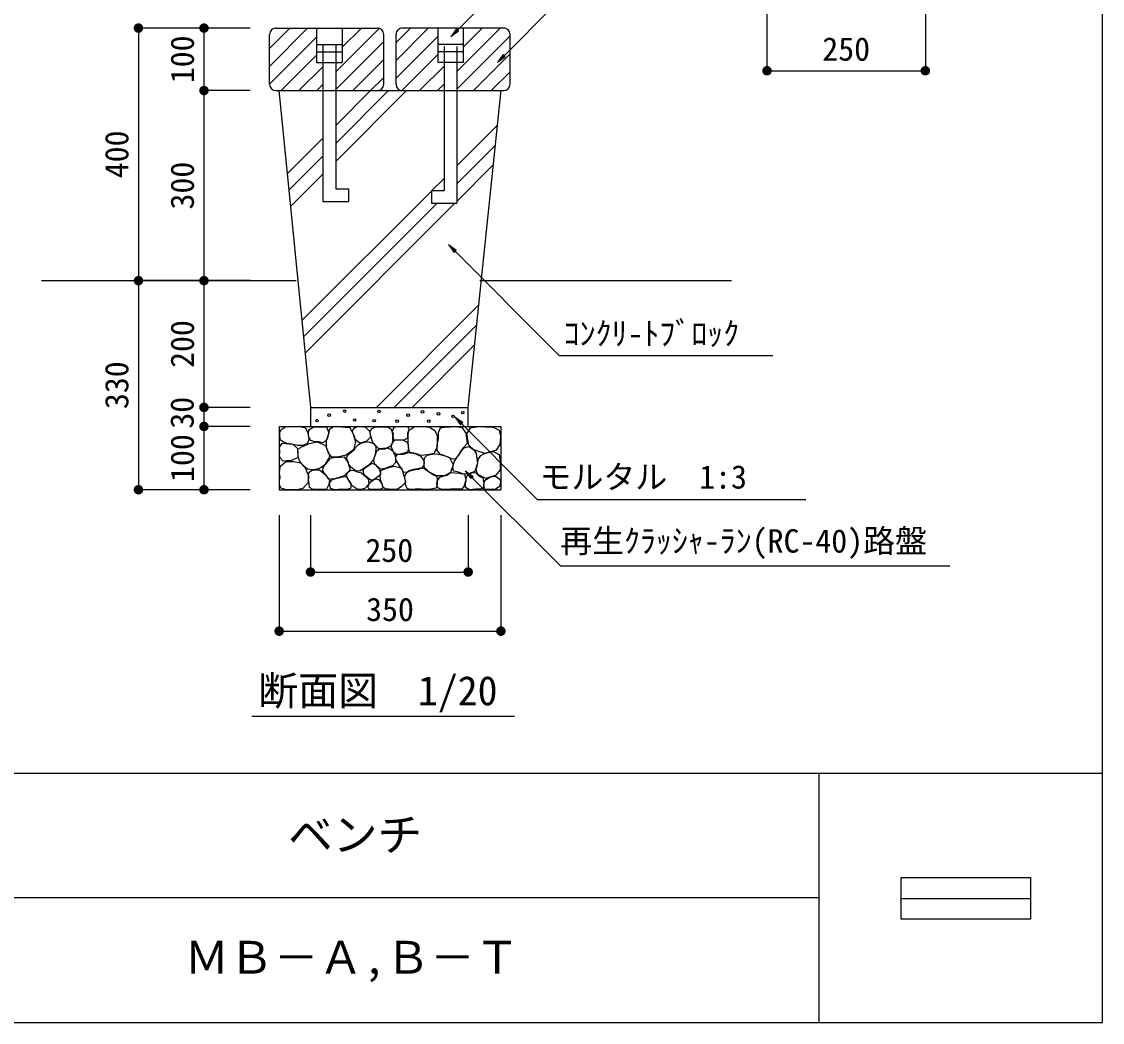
# Model space of a CAD drawing. Units: millimetres at full size, sheet at 1:20. Extents: x 173 to 5649, y 2106 to 5839.
# Drawn here: x 3943 to 5649, y 2106 to 3685 of the extents above; entities that cross this region are included whole.
import ezdxf
from ezdxf.enums import TextEntityAlignment as Align

# ---------------------------------------------------------------- set-up
doc = ezdxf.new("R2010")
doc.units = ezdxf.units.MM
doc.header["$LTSCALE"] = 20
for name, color, linetype, lineweight in [('0_2', 7, 'Continuous', 25), ('_0-0_', 7, 'Continuous', 25), ('ハッチ', 4, 'Continuous', 25), ('寸法', 3, 'Continuous', 25), ('本体', 7, 'Continuous', 25)]:
    doc.layers.add(name, color=color, linetype=linetype, lineweight=lineweight)
doc.styles.add('ＭＳ ゴシック', font='')
doc.styles.get('ＭＳ ゴシック').set_extended_font_data('MS Gothic')

# ---------------------------------------------------------------- blocks, each defined once
blk = doc.blocks.new('filled_dot')
at = {"color": 0, "linetype": 'Continuous', "lineweight": -2, "const_width": 1.25}
blk.add_lwpolyline([(-0.625, 0, 1), (0.625, 0, 1)], format="xyb", close=True, dxfattribs=at)

msp = doc.modelspace()

# ---------------------------------------------------------------- hatches: boundary and pattern name
at = {"layer": '0_2'}
for points in [[(4620.33, 3661.27), (4629.25, 3673.56), (4632.61, 3670.2)], [(4693.95, 3620.88), (4702.88, 3633.17), (4706.24, 3629.81)], [(4616.71, 3333.16), (4629, 3324.23), (4625.64, 3320.87)], [(4626.98, 3061.19), (4639.26, 3052.27), (4635.9, 3048.91)]]:
    msp.add_hatch(color=256, dxfattribs=at).paths.add_polyline_path(points)
at = {"layer": '寸法'}
msp.add_hatch(color=256, dxfattribs=at).paths.add_polyline_path([(4643.24, 2976.25), (4655.52, 2967.33), (4652.16, 2963.97)])

# ---------------------------------------------------------------- linework, layer by layer
at = {"layer": '0_2'}
for p, q in [((5201.32, 2302.34), (3257.43, 2302.34)), ((5331.26, 2301.52), (5535.46, 2301.52))]:
    msp.add_line(p, q, dxfattribs=at)
for points in [[(4620.33, 3661.27), (4787.73, 3828.67), (5021.66, 3828.67)], [(4693.95, 3620.88), (4792.09, 3719.01), (5017.33, 3719.01)], [(4616.71, 3333.16), (4791.48, 3158.39), (5128.55, 3158.39)], [(4626.98, 3061.19), (4757, 2931.17), (5180.91, 2931.17)]]:
    msp.add_lwpolyline(points, dxfattribs=at)
at = {"layer": '0_2', "lineweight": 13}
for points in [[(4620.33, 3661.27), (4629.25, 3673.56), (4632.61, 3670.2)], [(4693.95, 3620.88), (4702.88, 3633.17), (4706.24, 3629.81)], [(4616.71, 3333.16), (4629, 3324.23), (4625.64, 3320.87)], [(4626.98, 3061.19), (4639.26, 3052.27), (4635.9, 3048.91)]]:
    msp.add_lwpolyline(points, close=True, dxfattribs=at)
at = {"layer": '0_2'}
msp.add_lwpolyline([(5331.26, 2334.29), (5535.46, 2334.29), (5535.46, 2268.76), (5331.26, 2268.76)], close=True, dxfattribs=at)
at = {"layer": '_0-0_', "color": 6}
msp.add_line((172.75, 2498.92), (5649.01, 2498.92), dxfattribs=at)
at = {"layer": '_0-0_'}
msp.add_line((5201.32, 2498.92), (5201.32, 2105.77), dxfattribs=at)
at = {"layer": '_0-0_', "color": 6}
msp.add_lwpolyline([(5649.01, 5729.4), (172.75, 5729.4), (172.75, 2105.77), (5649.01, 2105.77)], close=True, dxfattribs=at)
at = {"layer": 'ハッチ'}
for p, q in [((4334.09, 3614.56), (4394.45, 3674.93)), ((4334.73, 3643.49), (4365.18, 3673.94)), ((4438.72, 3606.06), (4507.23, 3674.56)), ((4448.46, 3644.08), (4479.31, 3674.93)), ((4534.06, 3624.03), (4584.96, 3674.93)), ((4534.06, 3652.31), (4555.68, 3673.94)), ((4629.78, 3606.62), (4697.73, 3674.56)), ((4639.85, 3644.97), (4669.81, 3674.93)), ((4334.77, 3586.96), (4408.12, 3660.32)), ((4437.3, 3576.36), (4514.51, 3653.56)), ((4534.06, 3595.75), (4599.85, 3661.54)), ((4629.78, 3578.33), (4714.06, 3662.61)), ((4656.09, 3576.36), (4714.06, 3634.33)), ((4352.45, 3576.36), (4408.24, 3632.15)), ((4465.59, 3576.36), (4514.51, 3625.28)), ((4542.95, 3576.36), (4599.85, 3633.26)), ((4380.73, 3576.36), (4418.44, 3614.06)), ((4571.24, 3576.36), (4609.78, 3614.9)), ((4684.37, 3576.36), (4714.06, 3606.04)), ((4409.02, 3576.36), (4418.12, 3585.46)), ((4493.87, 3576.36), (4514.51, 3596.99)), ((4599.52, 3576.36), (4609.78, 3586.62)), ((4438.71, 3521.2), (4493.87, 3576.36)), ((4438.71, 3492.91), (4522.16, 3576.36)), ((4438.71, 3464.63), (4550.44, 3576.36)), ((4629.78, 3457.71), (4693.55, 3521.48)), ((4362.37, 3444.86), (4418.71, 3501.2)), ((4629.78, 3429.42), (4690.27, 3489.92)), ((4364.93, 3419.13), (4418.71, 3472.91)), ((4629.78, 3401.14), (4687, 3458.36)), ((4367.49, 3393.4), (4418.71, 3444.63)), ((4590.49, 3418.41), (4609.78, 3437.71)), ((4385.37, 3213.3), (4589.78, 3417.71)), ((4387.93, 3187.57), (4598.77, 3398.41)), ((4390.48, 3161.84), (4627.05, 3398.41)), ((4502.99, 3076.36), (4664.07, 3237.43)), ((4531.27, 3076.36), (4660.79, 3205.87)), ((4559.56, 3076.36), (4657.51, 3174.31))]:
    msp.add_line(p, q, dxfattribs=at)
for points in [[(4391.5, 3018.03), (4386.94, 3016.29), (4378.89, 3016.07), (4369.76, 3018.46), (4361.93, 3019.55), (4356.71, 3021.28), (4351.71, 3024.54), (4350.4, 3030.41), (4350.62, 3036.93), (4352.79, 3041.71), (4359.32, 3045.41), (4367.36, 3046.06), (4374.32, 3046.27), (4384.98, 3045.41), (4391.29, 3044.1), (4394.98, 3036.28), (4396.29, 3025.41), (4394.11, 3019.98)], [(4411.52, 3022.05), (4404.44, 3022.31), (4399.37, 3024.08), (4396.34, 3029.13), (4395.83, 3034.45), (4396.34, 3040.77), (4403.17, 3045.07), (4409.5, 3045.83), (4416.33, 3045.83), (4424.43, 3045.83), (4427.97, 3035.96), (4424.43, 3025.09), (4418.86, 3020.54)], [(4427.47, 3004.1), (4424.18, 3013.2), (4424.43, 3023.57), (4426.71, 3030.65), (4428.48, 3037.73), (4429.75, 3042.29), (4434.56, 3045.57), (4439.87, 3046.59), (4447.21, 3045.83), (4454.3, 3045.32), (4460.63, 3045.32), (4465.69, 3035.46), (4469.99, 3021.8), (4466.95, 3009.41), (4455.31, 3001.06), (4441.39, 2998.03), (4432.78, 2997.77)], [(4468.22, 3030.55), (4465.59, 3036.05), (4465.11, 3039.87), (4468.93, 3043.93), (4474.44, 3046.8), (4479.7, 3046.08), (4485.92, 3045.37), (4492.13, 3038.67), (4493.81, 3029.35), (4486.63, 3022.66), (4476.83, 3020.03), (4469.89, 3025.05)], [(4494.07, 3030.79), (4493.35, 3036.05), (4493.83, 3040.11), (4496.22, 3043.22), (4501.72, 3045.61), (4509.38, 3045.85), (4516.31, 3045.61), (4521.58, 3045.13), (4526.12, 3041.78), (4528.51, 3033.66), (4528.51, 3028.4), (4528.27, 3020.75), (4525.4, 3015.25), (4518.71, 3011.91), (4506.99, 3011.19), (4497.18, 3020.75)], [(4529.11, 3031.31), (4530.12, 3025.27), (4533.95, 3025.27), (4541.61, 3025.27), (4547.86, 3025.67), (4552.5, 3028.69), (4552.5, 3035.54), (4554.51, 3041.79), (4552.5, 3045.62), (4545.64, 3046.42), (4537.38, 3045.82), (4530.72, 3044.41), (4527.7, 3038.97), (4529.31, 3034.33)], [(4564.55, 3003.66), (4556.52, 3005.27), (4554.11, 3008.94), (4553.5, 3015.34), (4553.08, 3022.24), (4552.96, 3028.66), (4553.31, 3033.47), (4554.45, 3040.01), (4563.54, 3046.21), (4575.79, 3046.08), (4586.69, 3045.05), (4595.06, 3039.66), (4598.73, 3031.29), (4598.81, 3013.54), (4593.57, 3003.55), (4583.93, 3001.48), (4572.92, 3000.57)], [(4613.33, 3045.16), (4603.6, 3043.41), (4600.74, 3035.93), (4600.45, 3026.99), (4598.43, 3017.19), (4598.43, 3008.55), (4603.62, 3002.21), (4613.13, 2999.33), (4621.21, 2995.58), (4628.41, 2995.29), (4633.89, 3002.21), (4637.06, 3008.84), (4646.58, 3020.06), (4644.88, 3035.43), (4638.92, 3044.27), (4627.55, 3045.44), (4620.34, 3045.16)], [(4664.43, 3046.36), (4674.89, 3045.87), (4686.49, 3045.59), (4696.96, 3040.5), (4698.65, 3030.6), (4697.81, 3017.6), (4692.15, 3008.83), (4674.33, 3003.46), (4656.89, 3009.29), (4649.14, 3016.77), (4645.76, 3034.84), (4651.42, 3043.89)], [(4361.02, 2992.03), (4355.7, 2991.4), (4351.64, 2995.47), (4350.08, 2999.84), (4350.39, 3006.72), (4350.08, 3013.59), (4354.45, 3019.84), (4371.03, 3018.28), (4378.54, 3011.4), (4378.85, 2997.03), (4367.9, 2992.03)], [(4409.42, 2978.66), (4401.38, 2977.77), (4394.24, 2978.66), (4390.37, 2982.23), (4385.31, 2987.29), (4381.44, 2992.05), (4379.35, 2998.59), (4379.35, 3005.14), (4379.05, 3010.2), (4386.2, 3014.66), (4397.51, 3019.42), (4409.42, 3021.8), (4422.41, 3016.24), (4429.24, 2999.29), (4421.63, 2985.8), (4415.08, 2980.74)], [(4464.17, 2981.08), (4459.39, 2986.1), (4458.19, 2991.12), (4455.8, 2996.37), (4457.96, 3001.39), (4463.46, 3006.17), (4468, 3009.52), (4469.91, 3012.86), (4474.22, 3017.41), (4477.57, 3019.56), (4484.5, 3021.71), (4491.2, 3022.19), (4498.61, 3019.32), (4502.2, 3014.06), (4501.49, 3002.35), (4497.66, 2992.79), (4490.24, 2984.66), (4476.85, 2975.58), (4469.91, 2976.3)], [(4552.1, 3005.86), (4546.66, 3003.84), (4540.41, 3002.64), (4534.96, 3002.03), (4530.53, 3005.25), (4528.31, 3009.28), (4526.09, 3014.52), (4528.51, 3020.36), (4532.34, 3024.6), (4544.04, 3025.4), (4552.3, 3021.17), (4553.92, 3012.51)], [(4523.04, 2982.49), (4516.99, 2979.67), (4511.75, 2978.66), (4508.32, 2979.47), (4504.09, 2983.3), (4500.66, 2986.92), (4498.84, 2991.56), (4499.25, 2996.19), (4500.86, 3001.03), (4503.48, 3007.67), (4507.92, 3010.9), (4516.18, 3011.1), (4521.43, 3012.51), (4528.48, 3008.48), (4533.12, 2999.41), (4533.32, 2989.34), (4528.68, 2983.9)], [(4576.7, 2993.97), (4578.31, 2989.74), (4577.91, 2985.31), (4574.48, 2981.08), (4568.43, 2979.47), (4561.38, 2978.46), (4555.53, 2976.85), (4551.3, 2973.83), (4545.85, 2974.03), (4543.03, 2979.06), (4539.2, 2985.31), (4534.56, 2991.76), (4532.95, 2998.4), (4536.38, 3002.23), (4545.85, 3002.43), (4553.92, 3005.05), (4563.59, 3003.44), (4572.06, 2999.81)], [(4582.51, 2978.01), (4579.01, 2980.26), (4578.51, 2986.77), (4578.26, 2991.52), (4579.26, 2997.52), (4583.27, 3001.02), (4591.27, 3002.27), (4594.78, 3003.27), (4606.29, 3002.02), (4618.55, 2997.02), (4624.05, 2985.77), (4620.05, 2973.76), (4610.54, 2968.51), (4598.28, 2968.51), (4587.52, 2973.76)], [(4636.87, 2972.52), (4630.34, 2974.48), (4624.46, 2975.79), (4623.59, 2982.53), (4625.55, 2990.36), (4629.9, 2997.1), (4633.82, 3001.67), (4637.09, 3007.76), (4641.65, 3012.75), (4649.68, 3014.76), (4656.89, 3009.29), (4660.59, 3003.41), (4662.77, 2988.4), (4658.2, 2975.35), (4646.66, 2971), (4639.48, 2971.65)], [(4660.51, 2977.48), (4662.73, 2986.36), (4663.84, 2993.86), (4667.73, 3000.25), (4672.73, 3003.02), (4679.4, 3004.97), (4687.18, 3006.91), (4696.62, 3001.91), (4698.29, 2991.36), (4698.29, 2978.03), (4691.35, 2969.42), (4675.79, 2963.87), (4663.01, 2970.26)], [(4358.91, 2946.72), (4352.47, 2948.78), (4349.9, 2953.41), (4350.16, 2959.84), (4350.93, 2966.02), (4350.16, 2971.93), (4350.67, 2978.11), (4351.7, 2983.77), (4360.2, 2990.71), (4372.04, 2990.97), (4383.37, 2988.65), (4390.58, 2981.19), (4395.73, 2968.59), (4395.47, 2958.04), (4386.97, 2948.52), (4380.28, 2946.72), (4370.24, 2946.46)], [(4423.67, 2969.19), (4421.14, 2972.23), (4418.61, 2976.02), (4418.86, 2981.33), (4421.9, 2985.89), (4426.96, 2991.7), (4430.51, 2996.26), (4435.57, 2997.27), (4445.95, 2997.77), (4452.27, 2998.53), (4458.09, 2989.68), (4461.39, 2978.05), (4452.27, 2968.43), (4435.57, 2963.12), (4427.47, 2963.63)], [(4490.27, 2964.5), (4487, 2967.17), (4483.44, 2970.58), (4481.96, 2975.76), (4483.89, 2979.77), (4487.45, 2982.58), (4492.05, 2985.84), (4495.9, 2988.07), (4501.24, 2985.99), (4504.51, 2982.14), (4507.92, 2978.13), (4509.4, 2970.13), (4503.91, 2965.54), (4497.68, 2961.68), (4494.12, 2961.68)], [(4396.88, 2955.94), (4395.72, 2962.7), (4395.72, 2969.23), (4396.65, 2973.89), (4402.02, 2977.62), (4413.22, 2977.85), (4422.78, 2969.93), (4429.09, 2961.3), (4428.15, 2954.54), (4424.19, 2947.31), (4416.02, 2946.61), (4403.18, 2946.84), (4397.35, 2949.87)], [(4461.54, 2958.61), (4457.96, 2963.63), (4455.8, 2968.41), (4457.24, 2973.43), (4461.54, 2976.54), (4467.04, 2977.25), (4472.55, 2974.86), (4479.24, 2972.95), (4489.77, 2964.35), (4491.2, 2955.03), (4484.74, 2948.1), (4478.52, 2946.9), (4472.55, 2947.14), (4464.89, 2952.64)], [(4522.63, 2947.23), (4516.59, 2948.04), (4513.36, 2950.66), (4512.35, 2955.69), (4509.93, 2960.33), (4509.13, 2967.58), (4509.93, 2972.42), (4509.93, 2976.85), (4519.01, 2980.27), (4530.3, 2983.5), (4542.39, 2980.88), (4546.43, 2968.59), (4548.85, 2957.71), (4542.6, 2951.26), (4535.54, 2946.83)], [(4556.18, 2946.58), (4551.33, 2948.15), (4549.1, 2954.44), (4548.97, 2960.07), (4547.79, 2966.23), (4549.1, 2970.55), (4552.25, 2973.96), (4555.79, 2976.19), (4561.69, 2977.89), (4569.94, 2979.07), (4573.61, 2980.25), (4577.55, 2980.77), (4585.15, 2975.01), (4593.28, 2969.9), (4598.65, 2967.8), (4598.78, 2962.17), (4598.78, 2955.75), (4597.21, 2948.67), (4588.43, 2947.1), (4580.96, 2946.71), (4567.45, 2947.63), (4560.77, 2946.58)], [(4606.36, 2946.86), (4599.94, 2949.46), (4598.54, 2954.87), (4599.14, 2960.08), (4602.95, 2966.1), (4609.37, 2968.1), (4614.58, 2969.51), (4620.2, 2973.51), (4633.83, 2972.71), (4642.06, 2970.71), (4644.06, 2961.49), (4641.05, 2951.67), (4638.05, 2947.26), (4623.81, 2947.86), (4615.59, 2946.66)], [(4644.74, 2960.51), (4644.95, 2965.26), (4647.43, 2970.02), (4653.64, 2973.33), (4659.85, 2973.12), (4664.61, 2968.37), (4671.02, 2965.26), (4672.68, 2956.16), (4672.27, 2949.75), (4667.51, 2947.06), (4659.43, 2947.06), (4649.91, 2946.44), (4643.91, 2949.95), (4643.91, 2957.4)], [(4429.47, 2953.83), (4429.23, 2956.93), (4432.34, 2961.24), (4436.88, 2963.39), (4443.1, 2965.3), (4449.56, 2966.73), (4455.54, 2967.21), (4459.37, 2960.52), (4463.19, 2954.07), (4462, 2948.09), (4456.5, 2946.9), (4447.17, 2947.37), (4437.6, 2946.42), (4430.66, 2948.33)], [(4496.2, 2946.71), (4492.64, 2946.71), (4490.12, 2949.23), (4489.97, 2952.2), (4492.05, 2956.05), (4494.87, 2959.61), (4498.28, 2961.83), (4501.99, 2963.76), (4507.62, 2962.13), (4511.63, 2955.9), (4513.56, 2949.38), (4510.74, 2947.45), (4503.17, 2946.71)], [(4676.41, 2962.57), (4680.34, 2965.06), (4685.72, 2967.13), (4690.89, 2967.95), (4697.93, 2963.19), (4698.97, 2958.44), (4697.52, 2951.4), (4690.69, 2946.64), (4683.24, 2946.64), (4674.34, 2946.64), (4672.68, 2953.47), (4673.3, 2958.85)]]:
    msp.add_lwpolyline(points, close=True, dxfattribs=at)
for centre in [(4452.95, 3070.53), (4507.07, 3069.91), (4575.69, 3069.28), (4409.34, 3055.55), (4428.5, 3064.16), (4468.74, 3056.5), (4499.48, 3055.32), (4535.81, 3054.58), (4553.06, 3064.16), (4585.63, 3054.58), (4600.96, 3066.08), (4623.96, 3062.25), (4639.29, 3068)]:
    msp.add_circle(centre, 2, dxfattribs=at)
at = {"layer": '寸法'}
for p, q in [((5119.58, 3790.65), (5119.58, 3607.62)), ((5369.58, 3790.65), (5369.58, 3607.62)), ((4127.38, 3674.93), (4127.38, 3276.36)), ((4303.55, 3674.93), (4127.38, 3674.93)), ((4230.84, 3674.93), (4230.84, 3576.36)), ((4303.55, 3674.93), (4230.84, 3674.93)), ((5119.58, 3607.62), (5369.58, 3607.62)), ((4303.55, 3576.36), (4230.84, 3576.36)), ((4230.84, 3576.36), (4230.84, 3276.36)), ((4303.55, 3576.36), (4230.84, 3576.36)), ((4127.38, 3276.36), (4127.38, 2946.36)), ((4303.55, 3276.36), (4127.38, 3276.36)), ((4303.55, 3276.36), (4127.38, 3276.36)), ((4303.55, 3276.36), (4230.84, 3276.36)), ((4230.84, 3276.36), (4230.84, 3076.36)), ((4303.55, 3276.36), (4230.84, 3276.36)), ((4303.55, 3076.36), (4230.84, 3076.36)), ((4230.84, 3076.36), (4230.84, 3046.36)), ((4303.55, 3076.36), (4230.84, 3076.36)), ((4303.55, 3046.36), (4230.84, 3046.36)), ((4230.84, 3046.36), (4230.84, 2946.36)), ((4303.55, 3046.36), (4230.84, 3046.36)), ((4303.55, 2946.36), (4127.38, 2946.36)), ((4303.55, 2946.36), (4230.84, 2946.36)), ((4349.51, 2906.36), (4349.51, 2723.2)), ((4398.97, 2906.46), (4398.97, 2816.5)), ((4647.84, 2906.43), (4647.84, 2816.5)), ((4699.51, 2906.36), (4699.51, 2723.2)), ((4398.97, 2816.5), (4647.84, 2816.5)), ((4349.51, 2723.2), (4699.51, 2723.2)), ((4306.5, 2588.86), (4720.99, 2588.86))]:
    msp.add_line(p, q, dxfattribs=at)
at = {"layer": '寸法', "color": 1}
msp.add_line((4230.84, 3076.36), (4230.84, 3046.36), dxfattribs=at)
at = {"layer": '寸法'}
msp.add_lwpolyline([(4643.24, 2976.25), (4793.38, 2826.11), (5408.13, 2826.11)], dxfattribs=at)
at = {"layer": '寸法', "lineweight": 13}
msp.add_lwpolyline([(4643.24, 2976.25), (4655.52, 2967.33), (4652.16, 2963.97)], close=True, dxfattribs=at)
at = {"layer": '本体'}
for p, q in [((4345, 3674.93), (4504.01, 3674.93)), ((4408.71, 3674.93), (4408.71, 3620.61)), ((4448.71, 3674.93), (4448.71, 3620.61)), ((4703.57, 3674.93), (4544.55, 3674.93)), ((4599.85, 3674.93), (4599.85, 3620.61)), ((4639.85, 3674.93), (4639.85, 3620.61)), ((4334.51, 3586.36), (4334.51, 3664.94)), ((4514.51, 3586.36), (4514.51, 3664.94)), ((4534.06, 3586.36), (4534.06, 3664.94)), ((4714.06, 3586.36), (4714.06, 3664.94)), ((4409.35, 3649), (4448.71, 3649)), ((4409.35, 3637.36), (4448.71, 3637.36)), ((4418.71, 3649), (4418.71, 3401.29)), ((4438.71, 3649), (4438.71, 3421.29)), ((4639.85, 3649), (4599.85, 3649)), ((4639.85, 3637.36), (4599.85, 3637.36)), ((4609.78, 3646.13), (4609.78, 3418.41)), ((4629.78, 3646.13), (4629.78, 3398.41)), ((4408.71, 3620.61), (4448.71, 3620.61)), ((4639.85, 3620.61), (4599.85, 3620.61)), ((4344.51, 3576.36), (4704.06, 3576.36)), ((4349.25, 3577.03), (4398.97, 3076.36)), ((4699.32, 3577.03), (4647.34, 3076.36)), ((4438.71, 3421.29), (4458.71, 3421.29)), ((4458.71, 3421.29), (4458.71, 3401.29)), ((4589.78, 3418.41), (4589.78, 3398.41)), ((4589.78, 3418.41), (4609.78, 3418.41)), ((4418.71, 3401.29), (4458.71, 3401.29)), ((4589.78, 3398.41), (4629.78, 3398.41)), ((3974.49, 3276.36), (4376.25, 3276.36)), ((4666.54, 3276.36), (5063.67, 3276.36)), ((4398.97, 3076.36), (4647.34, 3076.36)), ((4398.97, 3076.36), (4398.97, 3046.36)), ((4647.34, 3076.36), (4647.34, 3046.36)), ((4349.51, 3046.36), (4349.51, 2946.36)), ((4349.51, 3046.36), (4699.51, 3046.36)), ((4699.51, 3046.36), (4699.51, 2946.36)), ((4349.51, 2946.36), (4699.51, 2946.36))]:
    msp.add_line(p, q, dxfattribs=at)
for centre, start, end in [((4344.51, 3664.94), 87.17975, 180), ((4504.51, 3664.94), 0, 92.82025), ((4544.06, 3664.94), 87.17975, 180), ((4704.06, 3664.94), 0, 92.82025), ((4344.51, 3586.36), 180, 270), ((4504.51, 3586.36), 270, 0), ((4544.06, 3586.36), 180, 270), ((4704.06, 3586.36), 270, 0)]:
    msp.add_arc(centre, 10, start, end, dxfattribs=at)

# ---------------------------------------------------------------- block references
at = {"layer": '寸法', "xscale": 6, "yscale": 6}
for p, rotation in [((4127.38, 3674.93), 270), ((4230.84, 3674.93), 270), ((5369.58, 3607.62), 180), ((4230.84, 3576.36), 90), ((4230.84, 3576.36), 270), ((4127.38, 3276.36), 270), ((4127.38, 3276.36), 90), ((4230.84, 3276.36), 90), ((4230.84, 3276.36), 270), ((4230.84, 3076.36), 90), ((4230.84, 3076.36), 270), ((4230.84, 3046.36), 90), ((4230.84, 3046.36), 270), ((4127.38, 2946.36), 90), ((4230.84, 2946.36), 90), ((4647.84, 2816.5), 180), ((4699.51, 2723.2), 180)]:
    msp.add_blockref('filled_dot', p, dxfattribs=dict(at, rotation=rotation))
for p in [(5119.58, 3607.62), (4398.97, 2816.5), (4349.51, 2723.2)]:
    msp.add_blockref('filled_dot', p, dxfattribs=at)

# ---------------------------------------------------------------- texts
at = {"layer": '_0-0_', "color": 3, "style": 'ＭＳ ゴシック'}
for s, p in [('ｺﾝｸﾘ-ﾄﾌﾞﾛｯｸ', (4798.53, 3163.48)), ('モルタル\u30001:3', (4760.49, 2937.08)), ('再生ｸﾗｯｼｬ-ﾗﾝ(RC-40)路盤', (4793.07, 2836.06))]:
    msp.add_text(s, height=36.95, dxfattribs=at).set_placement(p, align=Align.BOTTOM_LEFT)
at = {"layer": '_0-0_', "style": 'ＭＳ ゴシック'}
for s, p in [('ベンチ', (4469.46, 2402.06)), ('ＭＢ－Ａ,Ｂ－Ｔ', (4464.48, 2208.47))]:
    msp.add_text(s, height=51.73, dxfattribs=at).set_placement(p, align=Align.MIDDLE_CENTER)
at = {"layer": '寸法', "style": 'ＭＳ ゴシック'}
for s, p in [('100', (4226.04, 3625.64)), ('400', (4122.58, 3475.64)), ('300', (4226.04, 3426.36)), ('200', (4226.04, 3176.36)), ('330', (4122.58, 3111.36)), ('30', (4225.72, 3067.92)), ('100', (4226.04, 2996.36))]:
    msp.add_text(s, height=36.95, rotation=90, dxfattribs=at).set_placement(p, align=Align.BOTTOM_CENTER)
for s, p in [('250', (5244.58, 3612.42)), ('250', (4523.4, 2821.3)), ('350', (4524.51, 2728))]:
    msp.add_text(s, height=36.95, dxfattribs=at).set_placement(p, align=Align.BOTTOM_CENTER)
msp.add_text('断面図\u30001/20', height=46.19, dxfattribs=at).set_placement((4316.51, 2592.34), align=Align.BOTTOM_LEFT)

doc.saveas('drawing.dxf')
